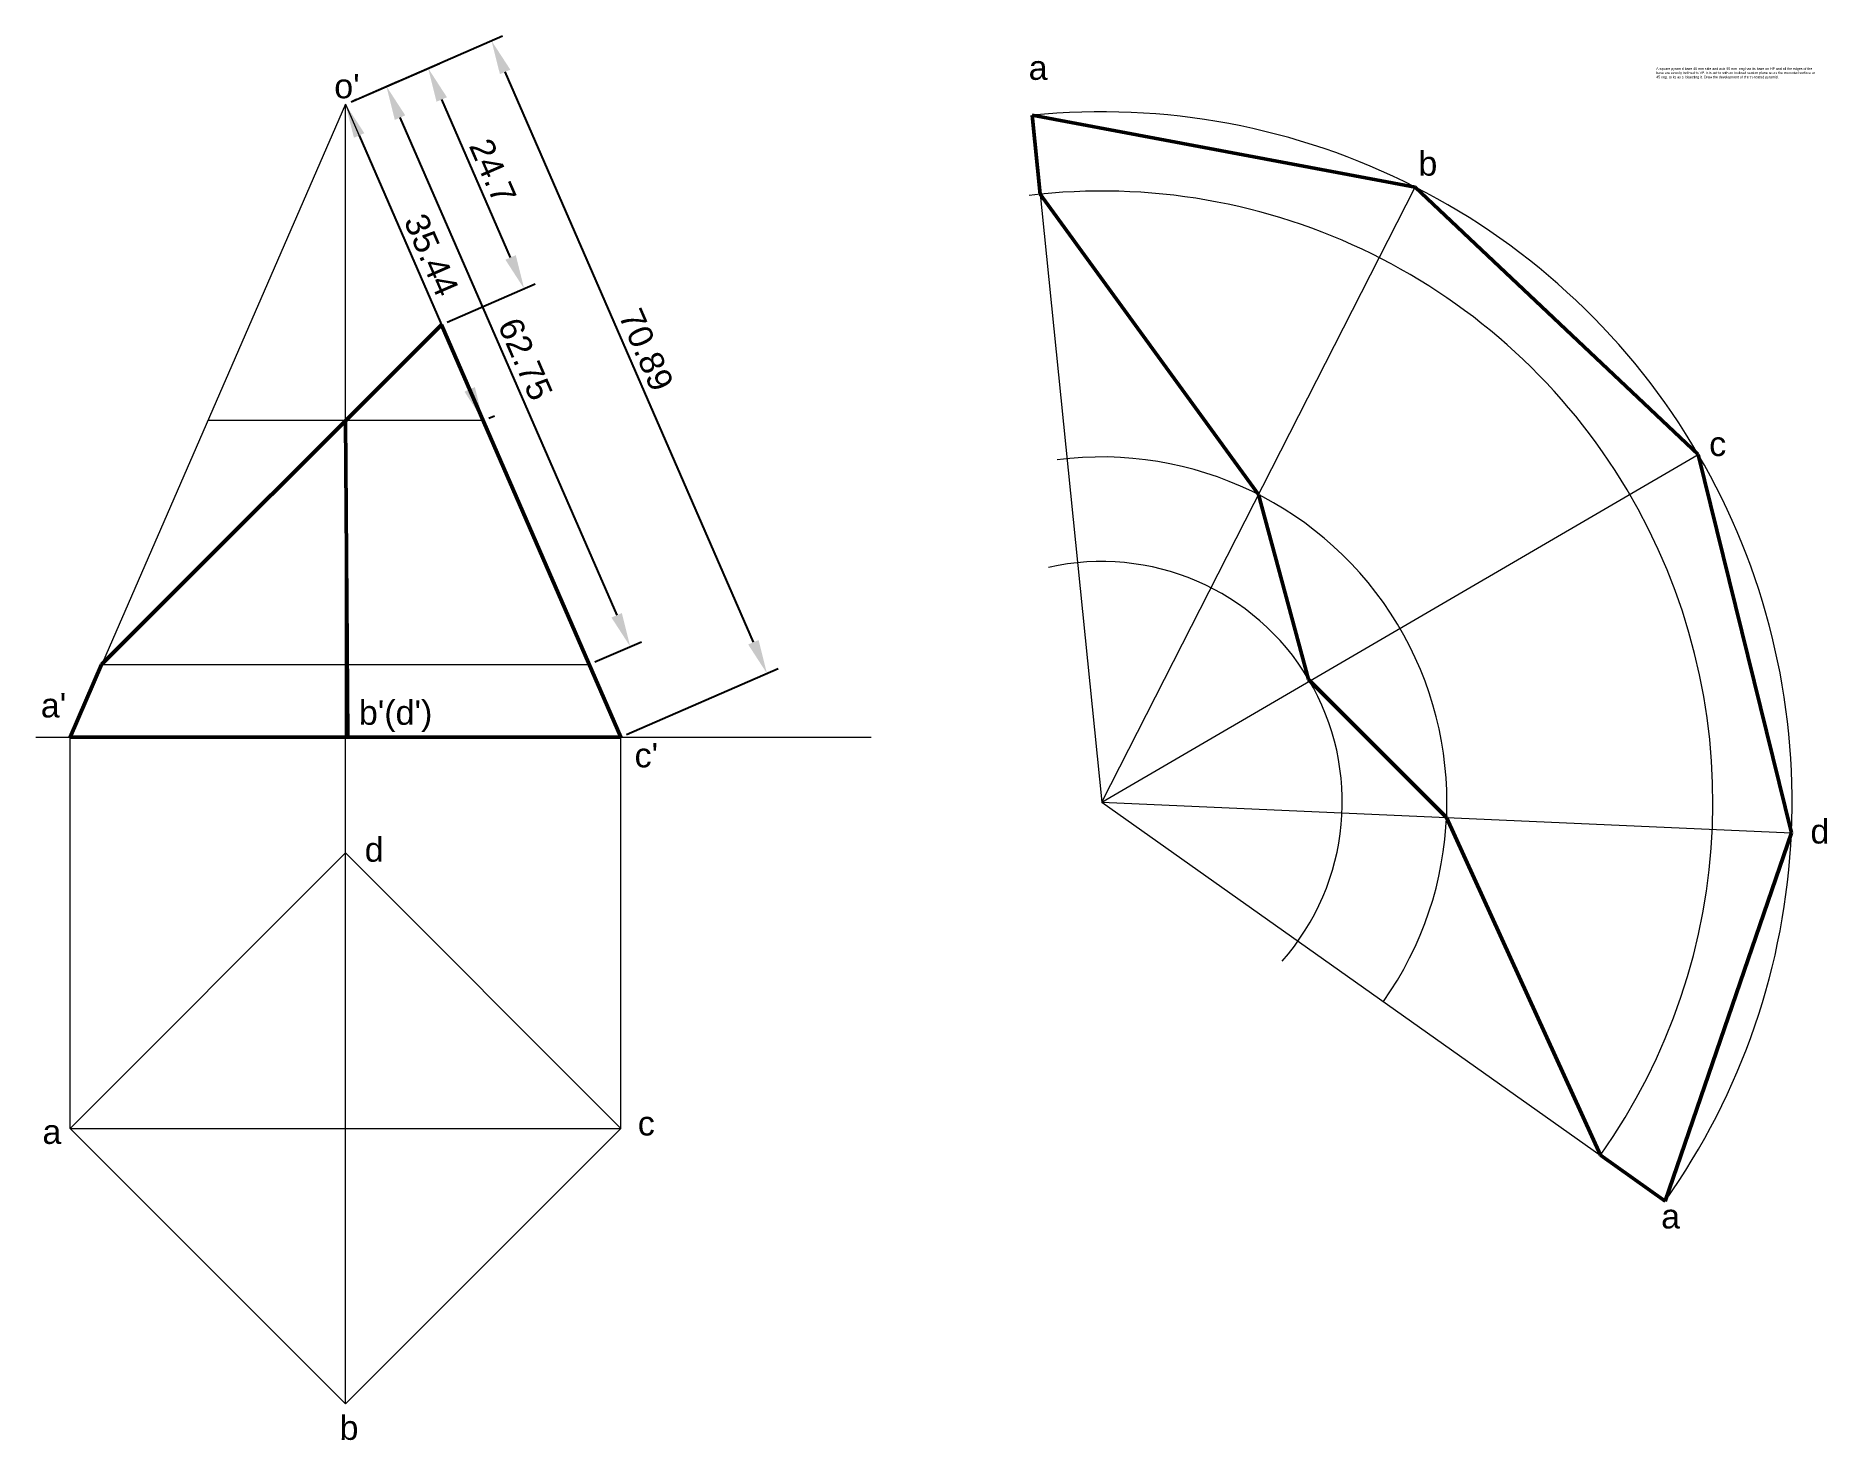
# Paper-space layout 'Layout3' of a CAD drawing. Header units: millimetres. Extents: x 4 to 188, y 16 to 160.
import ezdxf

# ---------------------------------------------------------------- set-up
doc = ezdxf.new("R2010")
doc.units = ezdxf.units.MM
doc.styles.get("Standard").update_dxf_attribs({"font": 'arial.ttf'})
doc.dimstyles.new('ISO-25', dxfattribs={"dimtxt": 2.5, "dimasz": 3.5, "dimexe": 1.25, "dimexo": 0.625, "dimtad": 1, "dimtoh": 1, "dimdsep": 46, "dimtxsty": 'Standard', "dimcen": 2.5, "dimadec": 0, "dimazin": 2, "dimtfac": 1, "dimtmove": 0, "dimatfit": 3, "dimfxl": 1, "dimarcsym": 0})

# ---------------------------------------------------------------- blocks, each defined once
blk = doc.blocks.new('*D10')
at = {"color": 0, "lineweight": -2, "transparency": 16777216}
for p, q in [((36.02, 153.06), (51.58, 159.83)), ((77.32, 97.54), (51.83, 156.12)), ((64.3, 88.06), (79.87, 94.83))]:
    blk.add_line(p, q, dxfattribs=at)
at = {"color": 0, "lineweight": 15, "transparency": 16777216}
for points in [[(52.37, 156.35), (51.3, 155.89), (50.43, 159.33)], [(77.86, 97.77), (76.79, 97.31), (78.72, 94.33)]]:
    blk.add_solid(points, dxfattribs=at)
at = {"layer": 'Defpoints', "color": 0, "lineweight": 15, "transparency": 16777216}
for p in [(50.43, 159.33), (35.44, 152.81), (63.73, 87.81)]:
    blk.add_point(p, dxfattribs=at)
at = {"color": 0, "lineweight": 15, "transparency": 16777216, "insert": (66.32, 127.59), "char_height": 2.5, "attachment_point": 5, "rotation": 293.5159}
blk.add_mtext('70.89', dxfattribs=at)
blk = doc.blocks.new('*D11')
at = {"color": 0, "lineweight": -2, "transparency": 16777216}
for p, q in [((36.02, 153.06), (40.79, 155.13)), ((41.04, 151.43), (63.29, 100.31)), ((61.05, 95.52), (65.83, 97.6))]:
    blk.add_line(p, q, dxfattribs=at)
at = {"color": 0, "lineweight": 15, "transparency": 16777216}
for points in [[(41.58, 151.66), (40.51, 151.19), (39.65, 154.64)], [(63.82, 100.54), (62.75, 100.08), (64.68, 97.1)]]:
    blk.add_solid(points, dxfattribs=at)
at = {"layer": 'Defpoints', "color": 0, "lineweight": 15, "transparency": 16777216}
for p in [(35.44, 152.81), (64.68, 97.1), (60.48, 95.27)]:
    blk.add_point(p, dxfattribs=at)
at = {"color": 0, "lineweight": 15, "transparency": 16777216, "insert": (53.91, 126.63), "char_height": 2.5, "attachment_point": 5, "rotation": 293.5159}
blk.add_mtext('62.75', dxfattribs=at)
blk = doc.blocks.new('*D12')
at = {"color": 0, "lineweight": -2, "transparency": 16777216}
for p, q in [((36.02, 153.06), (36.59, 153.31)), ((36.84, 149.6), (48.19, 123.52)), ((50.16, 120.56), (50.73, 120.81))]:
    blk.add_line(p, q, dxfattribs=at)
at = {"color": 0, "lineweight": 15, "transparency": 16777216}
for points in [[(37.38, 149.83), (36.31, 149.36), (35.44, 152.81)], [(48.73, 123.75), (47.66, 123.28), (49.59, 120.31)]]:
    blk.add_solid(points, dxfattribs=at)
at = {"layer": 'Defpoints', "color": 0, "lineweight": 15, "transparency": 16777216}
for p in [(35.44, 152.81), (49.59, 120.31), (49.59, 120.31)]:
    blk.add_point(p, dxfattribs=at)
at = {"color": 0, "lineweight": 15, "transparency": 16777216, "insert": (44.26, 137.32), "char_height": 2.5, "attachment_point": 5, "rotation": 293.5159}
blk.add_mtext('35.44', dxfattribs=at)
blk = doc.blocks.new('*D13')
at = {"color": 0, "lineweight": -2, "transparency": 16777216}
for p, q in [((36.02, 153.06), (45.08, 157)), ((52.39, 137.06), (45.33, 153.29)), ((45.87, 130.41), (54.93, 134.35))]:
    blk.add_line(p, q, dxfattribs=at)
at = {"color": 0, "lineweight": 15, "transparency": 16777216}
for points in [[(45.86, 153.52), (44.79, 153.06), (43.93, 156.5)], [(52.93, 137.3), (51.86, 136.83), (53.79, 133.85)]]:
    blk.add_solid(points, dxfattribs=at)
at = {"layer": 'Defpoints', "color": 0, "lineweight": 15, "transparency": 16777216}
for p in [(43.93, 156.5), (35.44, 152.81), (45.3, 130.16)]:
    blk.add_point(p, dxfattribs=at)
at = {"color": 0, "lineweight": 15, "transparency": 16777216, "insert": (50.58, 145.93), "char_height": 2.5, "attachment_point": 5, "rotation": 293.5159}
blk.add_mtext('24.7', dxfattribs=at)

psp = doc.layouts.new('Layout3')

# ---------------------------------------------------------------- linework, layer by layer
at = {"lineweight": 15}
for p, q in [((35.445, 152.807), (7.161, 87.807)), ((35.445, 87.807), (35.445, 152.807)), ((35.445, 152.807), (63.729, 87.807)), ((105.953, 151.664), (113.086, 81.134)), ((113.086, 81.134), (145.268, 144.298)), ((35.445, 120.307), (45.299, 130.161)), ((35.445, 120.307), (10.408, 95.27)), ((49.587, 120.307), (21.303, 120.307)), ((113.086, 81.134), (174.338, 116.821)), ((10.408, 95.27), (60.482, 95.27)), ((3.651, 87.807), (89.402, 87.807)), ((7.161, 47.615), (7.161, 87.807)), ((35.445, 19.331), (35.445, 87.807)), ((63.729, 47.615), (63.729, 87.807)), ((113.086, 81.134), (170.926, 40.147)), ((113.086, 81.134), (183.906, 77.982)), ((7.161, 47.615), (63.729, 47.615))]:
    psp.add_line(p, q, dxfattribs=at)
at = {"lineweight": 50}
for p, q in [((105.953, 151.664), (106.772, 143.565)), ((145.268, 144.298), (105.953, 151.664)), ((106.772, 143.565), (129.177, 112.716)), ((174.338, 116.821), (145.268, 144.298)), ((45.299, 130.161), (10.408, 95.27)), ((63.729, 87.807), (45.299, 130.161)), ((35.445, 120.307), (35.686, 87.88)), ((183.906, 77.982), (174.338, 116.821)), ((129.177, 112.716), (134.331, 93.733)), ((10.408, 95.27), (7.161, 87.807)), ((134.331, 93.733), (148.491, 79.558)), ((7.161, 87.807), (63.729, 87.807)), ((148.491, 79.558), (164.284, 44.853)), ((170.926, 40.147), (183.906, 77.982)), ((164.284, 44.853), (170.926, 40.147))]:
    psp.add_line(p, q, dxfattribs=at)
at = {"lineweight": 15}
psp.add_lwpolyline([(35.445, 19.331), (7.161, 47.615), (35.445, 75.9), (63.729, 47.615)], close=True, dxfattribs=at)
for radius, start, end in [(70.89, 63.0009, 95.77532), (62.75, 324.67767, 96.80635), (70.89, 30.22649, 63.0009), (35.44, 324.67767, 97.42428), (70.89, 357.45208, 30.22649), (24.7, 318.56088, 102.77682), (70.89, 324.67767, 357.45208)]:
    psp.add_arc((113.086, 81.134), radius, start, end, dxfattribs=at)

# ---------------------------------------------------------------- texts
at = {"lineweight": 15, "char_height": 2.5, "width": 1.54886, "attachment_point": 1}
for s, insert in [('a', (105.584, 157.806)), ('b', (145.6, 147.969)), ('c', (175.454, 119.169)), ("a'", (4.164, 92.317)), ("b'(d')", (36.819, 91.567)), ("c'", (65.125, 87.194)), ('d', (185.851, 79.372)), ('d', (37.421, 77.501)), ('c', (65.457, 49.382)), ('a', (170.521, 39.836)), ('b', (34.836, 18.125))]:
    psp.add_mtext(s, dxfattribs=dict(at, insert=insert))
at = {"lineweight": 50, "insert": (170.018, 156.585), "char_height": 0.257292, "attachment_point": 1}
psp.add_mtext('A square pyramid base 40 mm side and axis 65 mm long has its base on HP and all the edges of the\\Pbase are equally inclined to VP. It is cut to with an inclined section plane so as the truncated surface at\\P45 deg. to its axis, bisecting it. Draw the development of the truncated pyramid.', dxfattribs=at)
at = {"lineweight": 50, "insert": (34.291, 155.915), "char_height": 2.5, "width": 1.54886, "attachment_point": 1}
psp.add_mtext("o'", dxfattribs=at)
at = {"lineweight": 15, "insert": (4.332, 48.521), "char_height": 2.5, "attachment_point": 1}
psp.add_mtext_dynamic_manual_height_columns('a', width=5.95213, gutter_width=12.5, heights=[0], dxfattribs=at)

# ---------------------------------------------------------------- dimensions: what is measured, and where the dimension line sits
at = {"lineweight": 15}
for p1, p2, distance, picture, middle in [((63.729, 87.807), (35.445, 152.807), -16.348, '*D10', (66.321, 127.588)), ((45.299, 130.161), (35.445, 152.807), -9.257, '*D13', (50.584, 145.928)), ((35.445, 152.807), (60.482, 95.27), 4.583, '*D11', (53.909, 126.626)), ((35.445, 152.807), (49.587, 120.307), 0, '*D12', (44.26, 137.316))]:
    dim = psp.add_aligned_dim(p1=p1, p2=p2, distance=distance, dimstyle='ISO-25', dxfattribs=at)
    dim.commit()
    dim.dimension.update_dxf_attribs({"geometry": picture, "text_midpoint": middle})

doc.saveas('drawing.dxf')
